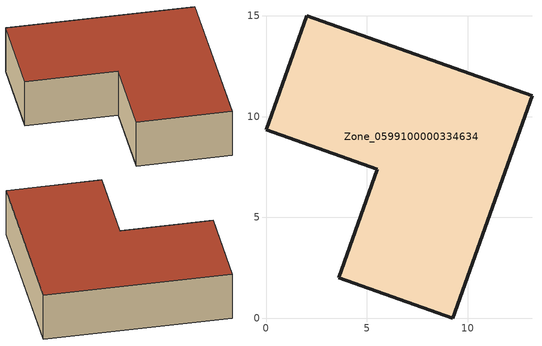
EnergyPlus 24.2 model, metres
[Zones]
Zone_0599100000334634
 floor ground (C_G): 13.18,11.02 9.26,0 3.61,2.01 5.52,7.39 0,9.35 2.02,15 z0.51
 wall outside (C_F): 9.26,0 13.18,11.02 2.02,15 0,9.35 5.52,7.39 3.61,2.01 9.26,0 z0.51:3.78
 roof outside (C_R): 3.61,2.01 9.26,0 13.18,11.02 2.02,15 0,9.35 5.52,7.39 z3.78
[BUILDING]
Pand.0599100000334634: North Axis=0; Terrain=City; Loads Convergence Tolerance Value=0.04; Temperature Convergence Tolerance Value=0.4; Solar Distribution=FullExterior; Maximum Number of Warmup Days=25; Minimum Number of Warmup Days=1
[Site:Location]
Rotterdam.The.Hague.AP_ZH_NLD Design_Conditions: Latitude=51.96; Longitude=4.45; Time Zone=1; Elevation=-4.5
[SITE:GROUNDTEMPERATURE:BUILDINGSURFACE]
18, 18, 18, 18, 18, 18, 18, 18, 18, 18, 18, 18
[MATERIAL] Thermal Absorptance=0.9; Solar Absorptance=0.7; Visible Absorptance=0.7
Name | Roughness | Thickness | Conductivity | Density | Specific Heat
G.TI.1975-1991 | MediumSmooth | 0.15 | 0.288461 | 540 | 1210
F.TI.1975-1991 | Rough | 0.3 | 0.230769 | 1920 | 840
R.TI.1975-1991 | MediumRough | 0.2 | 0.153846 | 1500 | 1000
[CONSTRUCTION]
C_G: G.TI.1975-1991
C_F: F.TI.1975-1991
C_R: R.TI.1975-1991
[ZONE]
Zone_0599100000334634: Type=1; Multiplier=1; Ceiling Height=Autocalculate; Volume=Autocalculate; Floor Area=autocalculate; Part of Total Floor Area=Yes
[ZONEINFILTRATION:DESIGNFLOWRATE]
Infil_Zone_0599100000334634: Zone or ZoneList or Space or SpaceList=Zone_0599100000334634; Schedule=AlwaysOn; Design Flow Rate Calculation Method=Flow/Area; Flow Rate per Floor Area=0.003; Constant Term Coefficient=1; Temperature Term Coefficient=0; Velocity Term Coefficient=0; Velocity Squared Term Coefficient=0
[HVACTEMPLATE:ZONE:IDEALLOADSAIRSYSTEM]
Zone_0599100000334634: Maximum Heating Supply Air Temperature=50; Minimum Cooling Supply Air Temperature=13; Maximum Heating Supply Air Humidity Ratio=0.0156; Minimum Cooling Supply Air Humidity Ratio=0.0077; Heating Limit=NoLimit; Cooling Limit=NoLimit; Dehumidification Control Type=ConstantSensibleHeatRatio; Cooling Sensible Heat Ratio=0.7; Dehumidification Setpoint=60; Humidification Control Type=None; Humidification Setpoint=30; Outdoor Air Method=None; Outdoor Air Flow Rate per Person=0.00944; Outdoor Air Flow Rate per Zone Floor Area=0; Outdoor Air Flow Rate per Zone=0; Demand Controlled Ventilation Type=None; Outdoor Air Economizer Type=NoEconomizer; Heat Recovery Type=None; Sensible Heat Recovery Effectiveness=0.7; Latent Heat Recovery Effectiveness=0.65
[ZONECONTROL:THERMOSTAT]
ThermostatControl_Zone_0599100000334634: Zone or ZoneList=Zone_0599100000334634; Control Type Schedule=DualSetpointControlType; Control 1=Thermostat_Zone_0599100000334634; Temperature Difference Between Cutout And Setpoint=0
[THERMOSTATSETPOINT:DUALSETPOINT]
Thermostat_Zone_0599100000334634: Heating Setpoint Temperature Schedule=HeatingSetpoint_Zone_0599100000334634; Cooling Setpoint Temperature Schedule=CoolingSetpoint_Zone_0599100000334634
[SCHEDULE:COMPACT]
HeatingSetpoint_Zone_0599100000334634: Through: 12/31, For: AllDays, Until: 24:00, 21
CoolingSetpoint_Zone_0599100000334634: Through: 12/31, For: AllDays, Until: 24:00, 24
DualSetpointControlType: Through: 12/31, For: AllDays, Until: 24:00, 4
AlwaysOn: Through: 12/31, For: AllDays, Until: 24:00, 1
